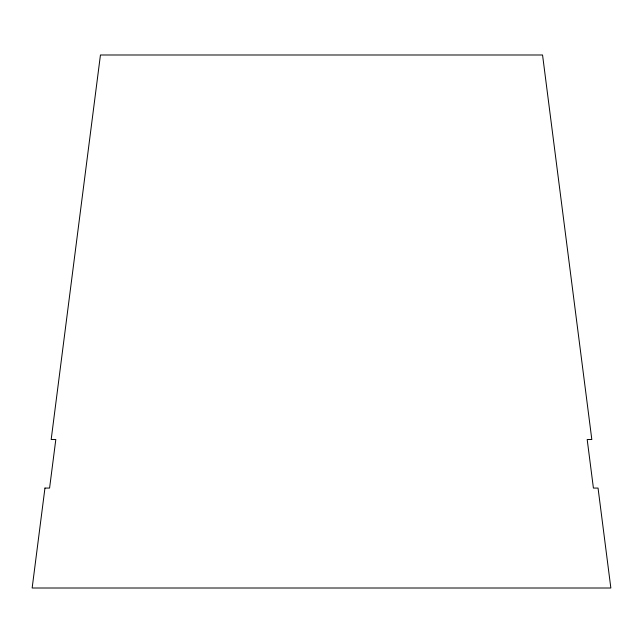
<?xml version="1.0" encoding="UTF-8"?>
<svg xmlns="http://www.w3.org/2000/svg" width="643" height="643" viewBox="0 0 643 643"><rect width="100%" height="100%" fill="white"/><g stroke="black" fill="none" stroke-linecap="round" stroke-linejoin="round"><path stroke-width="0.96" d="M44.954 488.069L32.15 588.007L610.85 588.007L598.046 488.069L593.409 488.069L587.188 439.523L591.825 439.523L542.555 54.993L100.445 54.993L51.175 439.523L55.812 439.523L49.583 488.069L44.954 488.069"/></g></svg>
